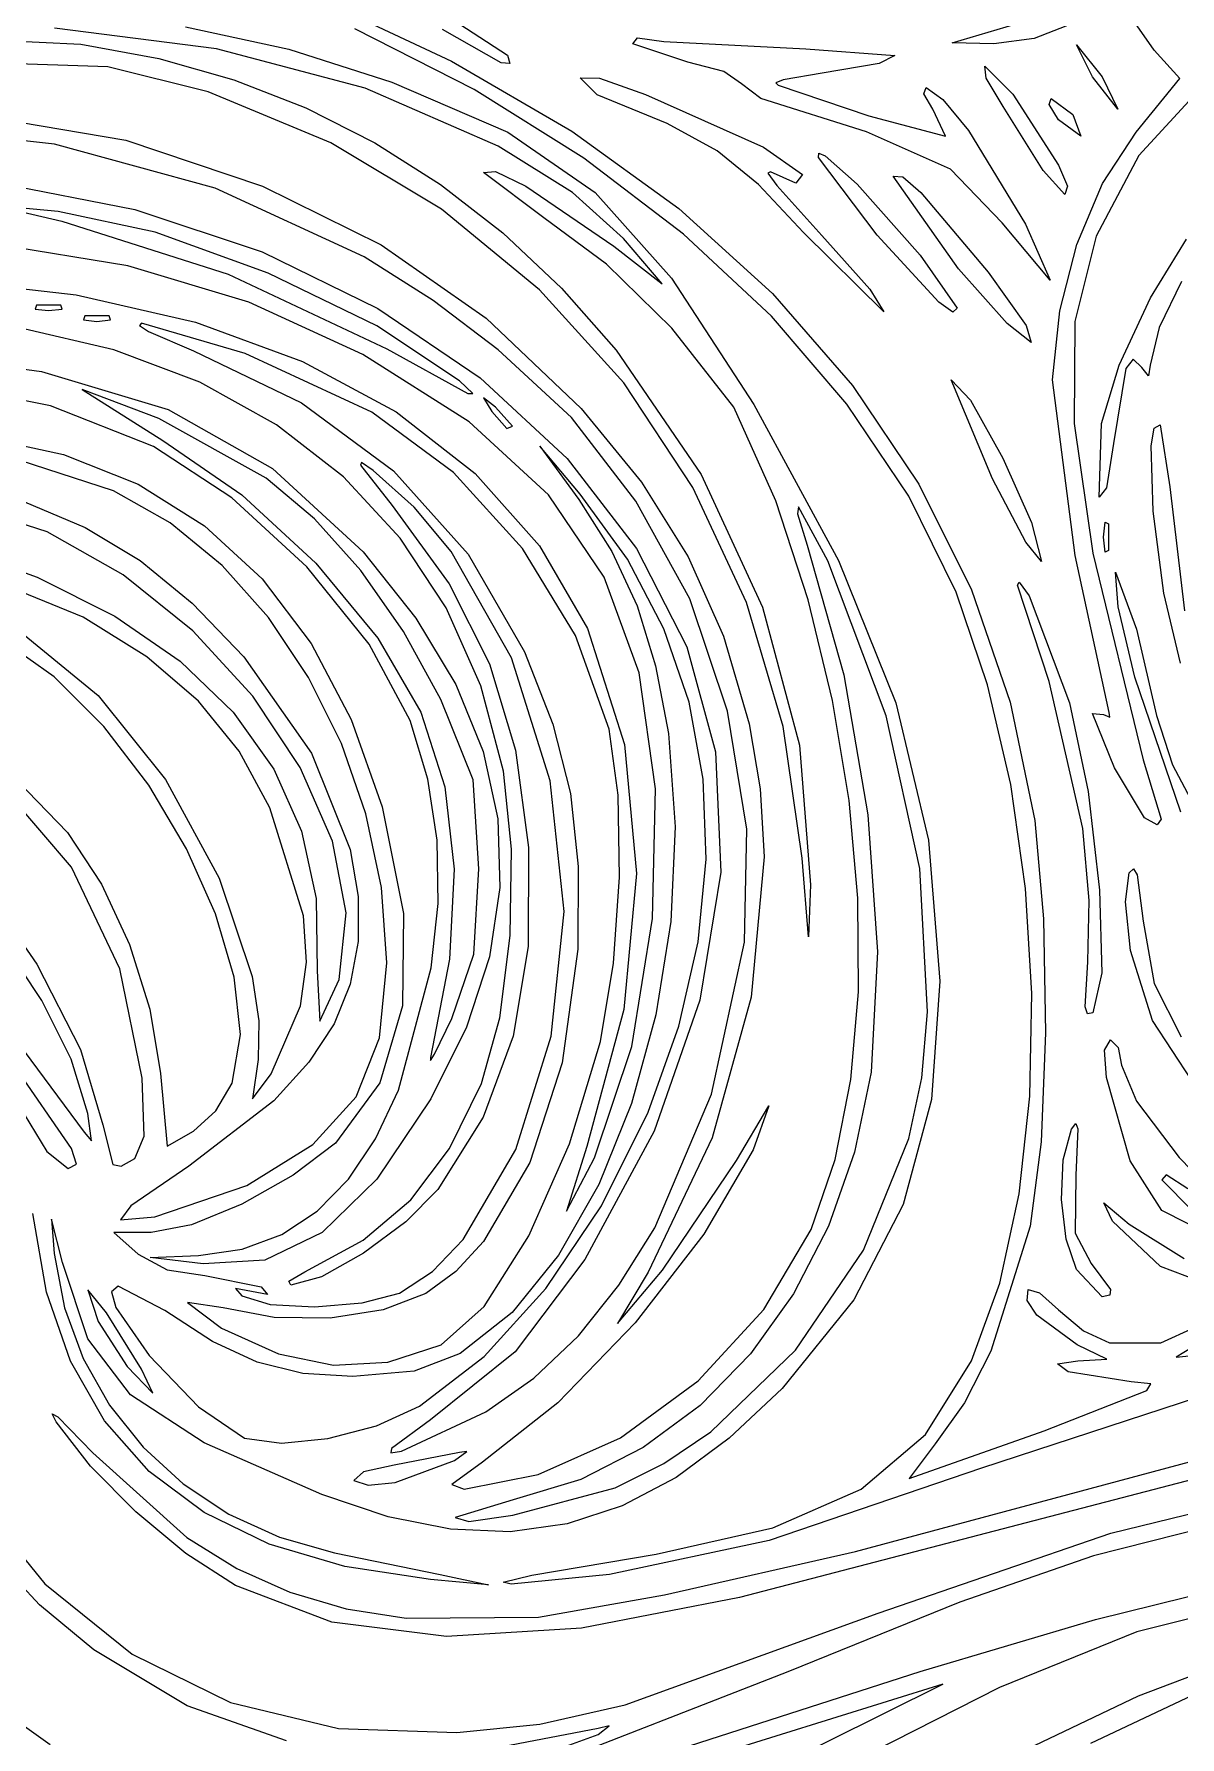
# Model space of a CAD drawing. Extents: x -2 to 143, y -75 to 57.
# Drawn here: x 67.33 to 90.79, y 0.89 to 35.74 of the extents above; entities that cross this region are included whole.
import ezdxf

# ---------------------------------------------------------------- set-up
doc = ezdxf.new("R2010")
doc.units = 0

msp = doc.modelspace()

# ---------------------------------------------------------------- linework, layer by layer
at = {"layer": 'Layer 1'}
for p, q in [((72.5862, 36.727585), (75.87645, 35.181456)), ((75.479775, 36.310557), (77.025145, 35.302217)), ((86.131337, 35.554315), (87.417657, 35.939594)), ((88.612919, 35.958211), (87.810798, 35.646137)), ((90.268288, 35.407227), (89.914869, 35.90783)), ((64.934531, 35.690582), (68.286091, 35.527006)), ((71.068112, 35.435375), (67.750861, 35.858872)), ((70.427781, 35.88734), (72.544865, 35.427682)), ((76.340628, 34.602972), (73.899778, 35.842456)), ((76.893918, 35.150496), (75.690795, 35.827705)), ((79.589424, 35.536019), (79.682852, 35.662362)), ((79.682852, 35.662362), (80.224454, 35.584419)), ((80.224454, 35.584419), (83.131374, 35.431408)), ((86.980279, 35.535045), (86.131337, 35.554315)), ((87.810798, 35.646137), (86.980279, 35.535045)), ((68.286091, 35.527006), (69.881872, 35.233471)), ((69.881872, 35.233471), (71.419882, 34.799381)), ((74.110208, 34.627166), (71.068112, 35.435375)), ((72.544865, 35.427682), (74.65345, 34.751949)), ((77.025145, 35.302217), (77.072242, 35.131119)), ((80.714184, 35.162868), (79.589424, 35.536019)), ((83.131374, 35.431408), (84.955113, 35.296046)), ((84.955113, 35.296046), (84.632965, 35.133094)), ((89.0008, 34.85874), (88.677005, 35.515731)), ((88.677005, 35.515731), (89.198696, 34.85874)), ((90.792712, 34.826885), (90.268288, 35.407227)), ((68.838564, 35.065449), (65.550263, 35.171077)), ((70.893453, 34.557111), (68.838564, 35.065449)), ((75.87645, 35.181456), (78.339939, 33.748826)), ((77.072242, 35.131119), (76.893918, 35.150496)), ((81.451374, 34.972214), (80.714184, 35.162868)), ((81.815654, 34.718526), (81.451374, 34.972214)), ((83.466068, 34.939092), (82.669394, 34.79792)), ((84.632965, 35.133094), (83.466068, 34.939092)), ((86.823809, 34.836501), (86.797336, 35.07774)), ((86.797336, 35.07774), (87.371724, 34.508639)), ((89.522491, 34.20175), (89.0008, 34.85874)), ((89.0008, 34.85874), (89.0008, 34.85874)), ((89.198696, 34.85874), (89.522491, 34.20175)), ((73.406497, 33.510094), (70.893453, 34.557111)), ((71.419882, 34.799381), (72.896791, 34.225194)), ((76.8303, 33.4433), (74.110208, 34.627166)), ((74.65345, 34.751949), (77.029796, 33.727041)), ((78.590102, 33.197208), (76.340628, 34.602972)), ((78.8587, 34.4936), (78.5124, 34.8421)), ((78.5124, 34.8421), (78.90479, 34.831427)), ((78.90479, 34.831427), (79.8482, 34.50237)), ((82.20883, 34.420719), (81.815654, 34.718526)), ((82.669394, 34.79792), (82.517525, 34.734839)), ((82.517525, 34.734839), (82.569206, 34.687756)), ((82.569206, 34.687756), (84.425486, 34.064187)), ((85.546752, 34.51066), (85.594747, 34.639715)), ((85.736638, 34.200378), (85.546752, 34.51066)), ((85.594747, 34.639715), (85.94055, 34.397381)), ((87.174565, 34.256502), (86.823809, 34.836501)), ((87.371724, 34.508639), (88.304826, 33.05202)), ((89.898826, 33.726655), (90.792712, 34.826885)), ((91.1375, 34.538797), (89.95472, 33.250787)), ((72.896791, 34.225194), (74.309267, 33.511367)), ((80.296864, 33.903475), (78.8587, 34.4936)), ((79.8482, 34.50237), (82.269221, 33.420041)), ((84.37295, 33.732974), (82.20883, 34.420719)), ((85.990946, 33.644871), (85.736638, 34.200378)), ((85.94055, 34.397381), (86.460927, 33.760806)), ((87.98974, 32.942522), (87.174565, 34.256502)), ((88.115579, 34.291681), (88.154352, 34.420736)), ((88.3093, 33.9814), (88.115579, 34.291681)), ((88.154352, 34.420736), (88.602398, 34.089356)), ((67.748068, 33.480871), (64.279288, 33.875487)), ((66.393696, 34.039291), (69.211327, 33.566317)), ((81.317138, 33.3459), (80.296864, 33.903475)), ((84.425486, 34.064187), (85.990946, 33.644871)), ((88.763964, 33.647611), (88.3093, 33.9814)), ((88.3093, 33.9814), (88.3093, 33.9814)), ((88.602398, 34.089356), (88.763964, 33.647611)), ((71.040283, 32.58008), (67.748068, 33.480871)), ((69.211327, 33.566317), (72.005207, 32.624821)), ((75.675948, 32.150351), (73.406497, 33.510094)), ((74.309267, 33.511367), (75.653981, 32.658359)), ((77.029796, 33.727041), (78.822553, 32.495186)), ((78.339939, 33.748826), (80.531866, 32.163125)), ((86.097146, 32.969928), (84.37295, 33.732974)), ((86.460927, 33.760806), (87.629937, 31.847505)), ((89.211075, 32.674718), (89.898826, 33.726655)), ((78.353901, 32.4918), (76.8303, 33.4433)), ((80.62655, 31.643425), (78.590102, 33.197208)), ((82.164892, 32.65715), (81.317138, 33.3459)), ((82.269221, 33.420041), (83.06401, 32.86085)), ((83.394738, 33.213323), (83.396763, 33.299655)), ((84.59639, 31.62092), (83.394738, 33.213323)), ((83.396763, 33.299655), (83.526864, 33.243223)), ((83.526864, 33.243223), (84.185491, 32.66596)), ((89.95472, 33.250787), (89.074827, 31.603182)), ((76.533422, 32.905065), (76.775483, 32.923974)), ((77.770272, 31.976534), (76.533422, 32.905065)), ((76.775483, 32.923974), (77.401551, 32.622759)), ((82.407839, 32.91539), (82.357117, 32.88881)), ((82.357117, 32.88881), (82.538548, 32.634165)), ((82.93103, 32.68175), (82.407839, 32.91539)), ((83.06401, 32.86085), (82.93103, 32.68175)), ((86.2572, 30.9286), (84.92019, 32.82492)), ((84.92019, 32.82492), (85.116774, 32.81113)), ((85.116774, 32.81113), (85.490071, 32.496127)), ((87.15329, 31.871504), (86.097146, 32.969928)), ((88.436925, 32.449779), (87.98974, 32.942522)), ((87.98974, 32.942522), (87.98974, 32.942522)), ((88.304826, 33.05202), (88.489645, 32.623053)), ((66.59463, 32.69229), (69.396036, 32.148607)), ((74.089753, 31.175746), (71.040283, 32.58008)), ((72.005207, 32.624821), (74.438305, 31.42532)), ((75.653981, 32.658359), (76.927604, 31.666626)), ((77.401551, 32.622759), (79.205012, 31.398665)), ((79.402908, 31.5532), (78.353901, 32.4918)), ((78.822553, 32.495186), (80.38402, 30.742964)), ((83.0855, 31.6735), (82.164892, 32.65715)), ((82.538548, 32.634165), (83.459799, 31.61178)), ((84.185491, 32.66596), (85.471508, 31.212479)), ((85.490071, 32.496127), (86.86355, 30.86491)), ((88.489645, 32.623053), (88.436925, 32.449779)), ((88.680703, 31.432801), (89.211075, 32.674718)), ((67.82597, 32.104645), (66.53965, 32.224208)), ((66.53965, 32.224208), (67.90127, 31.907543)), ((69.808972, 31.680464), (67.82597, 32.104645)), ((69.396036, 32.148607), (72.001505, 31.281148)), ((77.681766, 30.503726), (75.675948, 32.150351)), ((80.531866, 32.163125), (82.449428, 30.427997)), ((67.90127, 31.907543), (71.303214, 30.819255)), ((79.048762, 31.028069), (77.770272, 31.976534)), ((87.153291, 31.871505), (87.15329, 31.871504)), ((88.138333, 30.697775), (87.153291, 31.871505)), ((87.629937, 31.847505), (88.138333, 30.697775)), ((69.247253, 30.996201), (66.552575, 31.431307)), ((72.126459, 30.84013), (69.808972, 31.680464)), ((74.438305, 31.42532), (76.587944, 29.922214)), ((76.927604, 31.666626), (78.126804, 30.536627)), ((79.205012, 31.398665), (80.194491, 30.621548)), ((80.194491, 30.621548), (79.402908, 31.5532)), ((82.428323, 29.959882), (80.62655, 31.643425)), ((83.085549, 31.67357), (83.0855, 31.6735)), ((84.730089, 30.05123), (83.085549, 31.67357)), ((83.459799, 31.61178), (84.445187, 30.513918)), ((84.596391, 31.62092), (84.59639, 31.62092)), ((85.856573, 30.248164), (84.596391, 31.62092)), ((88.331278, 30.070654), (88.680703, 31.432801)), ((89.074827, 31.603182), (88.641772, 29.85202)), ((90.19229, 30.335651), (90.924944, 31.538142)), ((72.001505, 31.281148), (74.371136, 30.121539)), ((75.502778, 30.285573), (74.089753, 31.175746)), ((80.392392, 29.718974), (79.048762, 31.028069)), ((85.471508, 31.212479), (86.230291, 30.12957)), ((65.50176, 30.709631), (68.189279, 30.399382)), ((71.724753, 30.250853), (69.247253, 30.996201)), ((71.303214, 30.819255), (74.55443, 29.291053)), ((74.346871, 29.765736), (72.126459, 30.84013)), ((80.38402, 30.742964), (82.0665, 28.156949)), ((86.257203, 30.9286), (86.2572, 30.9286)), ((87.255828, 29.810803), (86.257203, 30.9286)), ((86.86355, 30.86491), (87.6468, 29.769736)), ((90.825865, 30.675403), (90.367666, 29.732996)), ((68.189279, 30.399382), (70.636749, 29.839626)), ((79.40391, 28.596067), (77.681766, 30.503726)), ((78.126804, 30.536627), (79.248253, 29.268819)), ((82.449428, 30.427997), (84.089825, 28.547089)), ((84.445187, 30.513918), (84.730089, 30.05123)), ((89.551388, 28.963162), (90.19229, 30.335651)), ((67.380781, 30.185897), (67.351405, 30.107886)), ((67.351405, 30.107886), (67.628151, 30.075437)), ((67.875521, 30.185897), (67.380781, 30.185897)), ((67.628151, 30.075437), (67.904896, 30.107886)), ((67.904896, 30.107886), (67.875521, 30.185897)), ((67.875521, 30.185897), (67.875521, 30.185897)), ((74.059748, 29.17822), (71.724753, 30.250853)), ((74.371136, 30.121539), (76.46503, 28.701408)), ((76.8303, 29.2705), (75.502778, 30.285573)), ((86.141206, 30.043993), (85.856573, 30.248164)), ((86.230291, 30.12957), (86.141206, 30.043993)), ((88.186366, 28.658025), (88.331278, 30.070654)), ((68.96653, 29.276438), (67.03446, 29.724518)), ((68.37026, 29.9669), (68.340884, 29.888889)), ((68.340884, 29.888889), (68.61763, 29.85644)), ((68.865, 29.9669), (68.37026, 29.9669)), ((68.61763, 29.85644), (68.894375, 29.888889)), ((68.894375, 29.888889), (68.865, 29.9669)), ((68.865, 29.9669), (68.865, 29.9669)), ((69.532284, 29.816244), (69.486318, 29.770005)), ((69.486318, 29.770005), (69.671644, 29.648271)), ((71.65284, 29.198211), (69.532284, 29.816244)), ((69.671644, 29.648271), (70.596494, 29.25231)), ((70.636749, 29.839626), (72.826799, 29.038135)), ((76.03865, 28.639375), (74.346871, 29.765736)), ((76.587944, 29.922214), (78.531447, 28.069907)), ((81.662058, 28.097573), (80.392392, 29.718974)), ((83.973772, 28.164841), (82.428323, 29.959882)), ((87.748293, 29.421441), (87.255828, 29.810803)), ((87.6468, 29.769736), (87.748293, 29.421441)), ((88.641772, 29.85202), (88.628586, 27.76534)), ((90.367666, 29.732996), (90.185246, 28.957642)), ((70.72292, 28.611806), (68.96653, 29.276438)), ((74.55443, 29.291053), (76.210685, 28.380949)), ((64.263919, 29.25692), (67.47982, 28.832414)), ((70.596494, 29.25231), (72.809249, 28.188977)), ((74.246954, 28.000524), (71.65284, 29.198211)), ((72.826799, 29.038135), (74.742064, 28.00268)), ((76.238916, 27.800675), (74.059748, 29.17822)), ((78.334262, 27.890612), (76.8303, 29.2705)), ((79.248253, 29.268819), (80.987601, 26.723575)), ((89.18601, 27.765192), (89.551388, 28.963162)), ((89.835317, 29.08039), (89.685016, 28.890556)), ((90.012088, 28.914522), (89.835317, 29.08039)), ((90.185246, 28.957642), (90.149183, 28.743313)), ((67.47982, 28.832414), (70.072663, 28.051878)), ((72.29243, 27.740878), (70.72292, 28.611806)), ((76.316267, 28.380315), (76.03865, 28.63938)), ((76.03865, 28.63938), (76.03865, 28.639375)), ((76.46503, 28.701408), (78.243286, 27.05238)), ((80.822341, 26.45322), (79.40391, 28.596067)), ((86.95582, 26.636186), (86.105996, 28.662336)), ((86.105996, 28.662336), (86.507632, 28.245559)), ((88.649968, 25.065993), (88.186366, 28.658025)), ((89.685016, 28.890556), (89.431641, 27.357482)), ((90.149183, 28.743313), (90.012088, 28.914522)), ((67.663258, 28.124967), (66.283502, 28.406736)), ((69.887079, 27.867468), (68.314516, 28.464288)), ((68.314516, 28.464288), (69.966226, 27.416068)), ((76.210685, 28.380949), (76.316267, 28.380315)), ((76.780763, 28.097782), (76.533392, 28.288845)), ((76.533392, 28.288845), (76.706043, 28.015102)), ((84.089825, 28.547089), (85.450257, 26.524045)), ((86.507632, 28.245559), (87.165038, 27.056803)), ((69.773552, 27.295956), (67.663258, 28.124967)), ((70.072663, 28.051878), (72.211919, 26.844103)), ((72.809249, 28.188977), (74.689286, 26.795811)), ((75.916205, 26.76388), (74.246954, 28.000524)), ((74.742064, 28.00268), (76.365173, 26.741034)), ((76.706043, 28.015102), (77.013507, 27.660433)), ((77.12708, 27.714538), (76.780763, 28.097782)), ((79.6517, 26.1742), (78.334262, 27.890612)), ((78.531447, 28.069907), (79.766869, 26.565053)), ((82.516532, 26.182494), (81.662058, 28.097573)), ((82.0665, 28.156949), (83.800341, 24.961696)), ((85.241247, 26.27656), (83.973772, 28.164841)), ((72.082046, 26.650318), (69.887079, 27.867468)), ((73.663859, 26.673909), (72.29243, 27.740878)), ((77.865517, 26.306464), (76.238916, 27.800675)), ((77.013507, 27.660433), (77.127078, 27.714542)), ((77.127078, 27.714542), (77.12708, 27.714538)), ((88.628586, 27.76534), (89.008299, 25.111187)), ((89.13644, 26.260892), (89.18601, 27.765192)), ((90.205935, 27.307836), (90.265226, 27.673604)), ((90.265226, 27.673604), (90.386152, 27.741323)), ((90.386152, 27.741323), (90.586973, 26.469163)), ((66.231064, 27.502475), (67.931625, 27.133026)), ((71.382764, 26.247801), (69.773552, 27.295956)), ((69.966226, 27.416068), (71.581039, 26.305016)), ((78.51549, 26.320294), (77.688282, 27.303331)), ((77.688282, 27.303331), (78.483366, 26.208351)), ((89.431641, 27.357482), (89.287905, 26.44827)), ((90.24782, 25.968566), (90.205935, 27.307836)), ((68.95389, 26.385452), (67.046307, 27.010159)), ((67.931625, 27.133026), (69.461707, 26.522022)), ((72.211919, 26.844103), (74.067059, 25.13788)), ((74.036194, 26.969775), (74.013778, 26.915852)), ((74.013778, 26.915852), (74.6609, 26.085674)), ((74.276705, 26.806478), (74.036194, 26.969775)), ((78.243286, 27.05238), (79.666005, 25.206084)), ((87.165038, 27.056803), (87.756491, 25.741221)), ((69.461707, 26.522022), (70.818529, 25.671587)), ((73.073188, 25.8183), (72.082046, 26.650318)), ((74.826008, 25.421155), (73.663859, 26.673909)), ((75.114198, 26.051925), (74.276705, 26.806478)), ((74.689286, 26.795811), (76.217233, 25.09043)), ((77.329171, 25.207798), (75.916205, 26.76388)), ((76.365173, 26.741034), (77.678761, 25.260967)), ((79.766869, 26.565053), (80.726761, 25.035862)), ((80.987601, 26.723575), (82.247803, 24.004801)), ((85.450257, 26.524045), (86.527922, 24.362511)), ((87.634863, 25.340309), (86.955816, 26.636186)), ((86.955816, 26.636186), (86.95582, 26.636186)), ((67.13339, 26.162224), (68.378676, 25.637609)), ((70.11348, 25.732319), (68.95389, 26.385452)), ((72.915455, 24.835768), (71.382764, 26.247801)), ((71.581039, 26.305016), (73.098599, 24.904598)), ((79.005132, 24.620191), (77.865517, 26.306464)), ((78.483366, 26.208351), (79.158984, 25.148741)), ((79.482326, 24.989026), (78.51549, 26.320294)), ((80.758294, 24.180211), (79.6517, 26.1742)), ((81.917018, 24.101031), (80.822341, 26.45322)), ((83.177828, 24.154524), (82.516532, 26.182494)), ((86.2091, 24.3133), (85.241247, 26.27656)), ((89.136448, 26.260912), (89.13644, 26.260892)), ((89.287905, 26.44827), (89.136448, 26.260912)), ((90.586973, 26.469163), (90.888194, 23.931963)), ((67.597409, 25.548132), (65.959145, 26.080539)), ((74.021545, 24.758251), (73.073188, 25.8183)), ((74.6609, 26.085674), (75.828352, 24.486161)), ((75.871012, 25.146296), (75.114198, 26.051925)), ((82.98439, 26.060493), (82.963087, 25.914683)), ((82.963087, 25.914683), (83.16045, 25.277631)), ((83.58024, 24.956893), (82.98439, 26.060493)), ((90.462924, 24.296328), (90.24782, 25.968566)), ((69.157677, 24.671128), (67.597409, 25.548132)), ((68.378676, 25.637609), (69.5045, 24.960677)), ((71.17848, 24.857508), (70.11348, 25.732319)), ((70.818529, 25.671587), (71.99931, 24.583845)), ((87.756491, 25.741221), (87.960266, 24.943966)), ((89.23, 25.4419), (89.259322, 25.748153)), ((89.259322, 25.135648), (89.23, 25.4419)), ((89.23, 25.4419), (89.23, 25.4419)), ((89.259322, 25.748153), (89.32982, 25.715646)), ((89.32982, 25.715646), (89.32982, 25.168154)), ((65.56398, 25.280002), (67.394537, 24.619515)), ((74.067059, 25.13788), (75.145232, 23.784606)), ((75.767674, 23.992869), (74.826008, 25.421155)), ((77.104364, 22.970207), (75.871012, 25.146296)), ((78.415795, 23.425828), (77.329171, 25.207798)), ((77.678761, 25.260967), (78.665458, 23.570252)), ((79.158984, 25.148741), (79.677206, 24.031745)), ((79.666005, 25.206084), (80.693286, 23.194145)), ((83.16045, 25.277631), (83.91105, 22.625144)), ((87.960266, 24.943966), (87.634863, 25.340309)), ((89.008299, 25.111187), (90.043139, 20.884787)), ((89.32982, 25.168154), (89.259322, 25.135648)), ((68.334778, 23.803618), (65.798571, 24.840627)), ((69.5045, 24.960677), (70.567017, 24.091758)), ((72.130499, 23.792739), (71.17848, 24.857508)), ((74.192052, 23.25139), (72.915455, 24.835768)), ((73.098599, 24.904598), (74.370792, 23.370605)), ((74.894793, 23.51111), (74.021545, 24.758251)), ((76.217233, 25.09043), (77.373714, 23.09045)), ((80.22472, 23.565845), (79.482326, 24.989026)), ((80.726761, 25.035862), (81.449291, 23.410776)), ((84.775524, 21.784383), (83.58024, 24.956893)), ((83.800341, 24.961696), (84.975086, 22.047345)), ((89.345456, 21.852405), (88.649968, 25.065993)), ((67.394537, 24.619515), (68.982504, 23.824676)), ((70.58089, 23.524729), (69.157677, 24.671128)), ((71.99931, 24.583845), (73.001271, 23.260918)), ((75.828352, 24.486161), (76.658575, 22.848674)), ((79.723338, 22.66646), (79.005132, 24.620191)), ((87.466168, 24.456248), (87.498865, 24.517428)), ((88.114225, 22.48543), (87.466168, 24.456248)), ((87.498865, 24.517428), (87.704254, 24.2414)), ((89.526466, 24.013526), (89.476145, 24.726875)), ((89.476145, 24.726875), (89.902856, 23.559039)), ((70.567017, 24.091758), (71.62238, 22.991184)), ((81.53185, 21.876237), (80.758294, 24.180211)), ((82.667902, 21.565345), (81.917018, 24.101031)), ((83.679766, 22.097615), (83.177828, 24.154524)), ((86.854345, 22.421061), (86.2091, 24.3133)), ((86.527922, 24.362511), (87.32002, 22.066133)), ((87.704254, 24.2414), (88.53038, 22.05143)), ((90.802366, 22.863943), (90.462924, 24.296328)), ((69.641161, 22.98892), (68.334778, 23.803618)), ((68.982504, 23.824676), (70.322731, 22.901417)), ((72.951144, 22.569731), (72.130499, 23.792739)), ((75.145232, 23.784606), (75.96401, 22.424765)), ((76.477658, 22.399309), (75.767674, 23.992869)), ((79.677206, 24.031745), (80.057368, 22.806957)), ((82.247803, 24.004801), (83.003593, 21.181962)), ((89.868071, 22.57712), (89.526466, 24.013526)), ((67.127889, 23.444327), (68.641854, 22.201795)), ((71.80799, 22.18414), (70.58089, 23.524729)), ((74.370792, 23.370605), (75.249506, 21.858828)), ((75.660606, 22.117818), (74.894793, 23.51111)), ((79.106024, 21.511524), (78.415795, 23.425828)), ((78.665458, 23.570252), (79.417856, 21.194455)), ((80.741538, 22.061085), (80.22472, 23.565845)), ((81.449291, 23.410776), (81.972627, 21.618237)), ((89.902856, 23.559039), (90.31116, 21.790735)), ((67.744103, 22.580615), (66.66251, 23.348108)), ((73.001271, 23.260918), (73.821629, 21.704931)), ((75.032982, 21.686196), (74.192052, 23.25139)), ((77.373714, 23.09045), (77.953835, 21.612061)), ((80.693286, 23.194145), (81.28523, 21.04819)), ((70.698276, 22.083029), (69.641161, 22.98892)), ((70.322731, 22.901417), (71.410067, 21.855673)), ((71.62238, 22.991184), (73.013773, 21.020553)), ((76.658575, 22.848674), (77.188401, 21.081002)), ((77.900281, 20.455011), (77.104364, 22.970207)), ((80.054592, 20.286753), (79.723338, 22.66646)), ((80.057368, 22.806957), (80.318806, 21.423971)), ((68.761564, 21.561719), (67.744103, 22.580615)), ((73.622023, 21.220205), (72.951144, 22.569731)), ((75.96401, 22.424765), (76.523805, 21.055046)), ((76.94476, 20.650728), (76.477658, 22.399309)), ((83.91105, 22.625144), (84.401742, 19.757425)), ((87.329257, 20.378867), (86.854345, 22.421061)), ((88.802783, 19.476001), (88.114225, 22.48543)), ((90.808845, 19.809215), (89.868071, 22.57712)), ((68.641854, 22.201795), (70.021638, 20.480951)), ((71.529877, 21.061708), (70.698276, 22.083029)), ((72.779917, 20.724564), (71.80799, 22.18414)), ((76.319788, 20.476182), (75.660606, 22.117818)), ((81.031646, 20.48508), (80.741538, 22.061085)), ((84.020501, 20.049658), (83.679766, 22.097615)), ((84.975086, 22.047345), (85.647843, 19.236946)), ((87.32002, 22.066133), (87.82375, 19.638556)), ((88.53038, 22.05143), (88.913569, 20.235035)), ((71.410067, 21.855673), (72.239364, 20.693376)), ((73.821629, 21.704931), (74.457605, 19.918007)), ((75.390545, 20.488606), (75.032982, 21.686196)), ((75.249506, 21.858828), (75.737795, 20.329833)), ((77.953835, 21.612061), (78.31303, 20.19212)), ((81.922231, 19.465445), (81.53185, 21.876237)), ((81.972627, 21.618237), (82.197026, 20.287479)), ((85.464779, 18.659331), (84.775524, 21.784383)), ((89.454116, 20.721082), (89.00085, 21.832625)), ((89.00085, 21.832625), (89.229323, 21.807515)), ((89.229323, 21.807515), (89.357682, 21.756246)), ((89.357682, 21.756246), (89.345456, 21.852405)), ((90.31116, 21.790735), (90.641963, 20.777727)), ((69.676803, 20.364629), (68.761564, 21.561719)), ((79.290197, 20.162549), (79.106024, 21.511524)), ((80.318806, 21.423971), (80.459966, 19.512362)), ((83.054953, 18.872011), (82.667902, 21.565345)), ((72.159718, 19.900718), (71.529877, 21.061708)), ((73.013773, 21.020553), (73.803193, 19.044525)), ((74.124743, 19.775882), (73.622023, 21.220205)), ((76.523805, 21.055046), (76.825025, 19.672137)), ((77.188401, 21.081002), (77.45466, 19.090934)), ((79.417856, 21.194455), (79.665157, 18.556222)), ((81.28523, 21.04819), (81.39374, 18.583257)), ((83.003593, 21.181962), (83.229703, 18.324519)), ((66.787197, 20.661635), (68.01789, 19.393756)), ((72.239364, 20.693376), (72.80547, 19.420458)), ((73.437613, 19.221204), (72.779917, 20.724564)), ((77.108983, 19.051491), (76.94476, 20.650728)), ((90.06639, 19.696555), (89.454116, 20.721082)), ((90.043139, 20.884787), (90.407761, 19.671266)), ((90.641963, 20.777727), (91.30731, 19.519968)), ((70.45173, 19.062552), (69.676803, 20.364629)), ((70.021638, 20.480951), (71.117772, 18.459353)), ((75.581778, 19.237331), (75.390545, 20.488606)), ((75.737795, 20.329833), (75.933183, 18.646514)), ((76.43464, 18.653008), (76.319788, 20.476182)), ((78.182285, 17.777508), (77.900281, 20.455011)), ((79.993774, 17.635065), (80.054592, 20.286753)), ((81.093913, 18.848164), (81.031646, 20.48508)), ((82.197026, 20.287479), (82.276771, 18.900349)), ((87.632523, 18.251104), (87.329257, 20.378867)), ((88.913569, 20.235035), (89.148317, 18.215506)), ((68.099022, 18.688208), (66.878945, 20.106502)), ((72.84732, 17.690859), (72.159718, 19.900718)), ((74.457605, 19.918007), (74.891871, 17.73854)), ((78.31303, 20.19212), (78.47442, 18.701364)), ((79.317452, 18.483011), (79.290197, 20.162549)), ((84.198193, 18.048545), (84.020501, 20.049658)), ((74.440913, 18.26848), (74.124743, 19.775882)), ((76.825025, 19.672137), (76.868081, 18.272728)), ((84.401742, 19.757425), (84.598709, 16.953409)), ((87.82375, 19.638556), (88.000695, 17.626526)), ((90.324808, 19.555441), (90.066389, 19.696557)), ((90.066389, 19.696557), (90.06639, 19.696555)), ((90.407761, 19.671266), (90.324808, 19.555441)), ((68.01789, 19.393756), (68.710661, 18.338603)), ((72.80547, 19.420458), (73.103235, 18.042852)), ((73.722019, 17.749265), (73.437613, 19.221204)), ((75.605546, 17.945773), (75.581778, 19.237331)), ((80.459966, 19.512362), (80.367637, 17.572519)), ((81.8793, 17.151), (81.922231, 19.465445)), ((85.647843, 19.236946), (85.87572, 16.353549)), ((88.937925, 18.000737), (88.802783, 19.476001)), ((71.048256, 17.728697), (70.45173, 19.062552)), ((73.803193, 19.044525), (73.964411, 18.085889)), ((77.076771, 17.28437), (77.108983, 19.051491)), ((77.45466, 19.090934), (77.448739, 17.064587)), ((80.927205, 17.160672), (81.093913, 18.848164)), ((82.276771, 18.900349), (82.015556, 16.028823)), ((83.188217, 17.261603), (83.054953, 18.872011)), ((69.084204, 16.604691), (68.099022, 18.688208)), ((75.933183, 18.646514), (75.835828, 16.803147)), ((76.337065, 16.908718), (76.434641, 18.653011)), ((76.434641, 18.653011), (76.43464, 18.653008)), ((78.47442, 18.701364), (78.461124, 17.01053)), ((79.194609, 16.718675), (79.317452, 18.483011)), ((79.665157, 18.556222), (79.407585, 15.774379)), ((81.39374, 18.583257), (80.96592, 15.961597)), ((85.627644, 15.726485), (85.464779, 18.659331)), ((89.680091, 17.973667), (89.753449, 18.567239)), ((89.753449, 18.567239), (89.841145, 18.653685)), ((89.841145, 18.653685), (89.915867, 18.526969)), ((89.915867, 18.526969), (90.041472, 17.582474)), ((66.185692, 18.430687), (67.386761, 16.69758)), ((68.710661, 18.338603), (69.282484, 17.103671)), ((71.117772, 18.459353), (71.794464, 16.446053)), ((74.55214, 16.729722), (74.440913, 18.26848)), ((76.868081, 18.272728), (76.653382, 16.853507)), ((83.229703, 18.324519), (83.188217, 17.261603)), ((87.762833, 16.102158), (87.632523, 18.251104)), ((89.148317, 18.215506), (89.194205, 16.526916)), ((73.103235, 18.042852), (73.12751, 16.566492)), ((73.964411, 18.085889), (73.965834, 17.163584)), ((75.460718, 16.627336), (75.605546, 17.945773)), ((77.915934, 15.22825), (78.182285, 17.777508)), ((84.210998, 16.13217), (84.198193, 18.048545)), ((88.9056, 16.7484), (88.937925, 18.000737)), ((89.781169, 16.980379), (89.680091, 17.973667)), ((71.428292, 16.436273), (71.048256, 17.728697)), ((72.907148, 16.74157), (72.84732, 17.690859)), ((73.574075, 16.383949), (73.722019, 17.749265)), ((74.891871, 17.73854), (74.87471, 15.848962)), ((79.569053, 15.017135), (79.993774, 17.635065)), ((80.367637, 17.572519), (80.062208, 15.665075)), ((88.000695, 17.626526), (88.040823, 15.297506)), ((90.041472, 17.582474), (90.265528, 16.307246)), ((67.49064, 15.959643), (66.641259, 17.234436)), ((69.282484, 17.103671), (69.69752, 15.781814)), ((73.965834, 17.163584), (73.80436, 16.290172)), ((76.866, 15.603061), (77.076771, 17.28437)), ((80.530388, 15.432937), (80.927205, 17.160672)), ((81.202967, 14.038614), (81.8793, 17.151)), ((72.78454, 15.851448), (72.907148, 16.74157)), ((74.406604, 15.194503), (74.55214, 16.729722)), ((75.835828, 16.803147), (75.445888, 14.794008)), ((75.887588, 15.587051), (76.337065, 16.908718)), ((76.653382, 16.853507), (76.181338, 15.411161)), ((77.448739, 17.064587), (77.138432, 15.224339)), ((78.461124, 17.01053), (78.145327, 14.683756)), ((84.598709, 16.953409), (84.46813, 14.492031)), ((88.849443, 15.830541), (88.9056, 16.7484)), ((88.9056, 16.7484), (88.9056, 16.7484)), ((90.231704, 15.54896), (89.781169, 16.980379)), ((67.386761, 16.69758), (68.279357, 14.955758)), ((69.545562, 14.367288), (69.084204, 16.604691)), ((71.553746, 15.258487), (71.428292, 16.436273)), ((71.794464, 16.446053), (71.933085, 15.539094)), ((73.12751, 16.566492), (73.179423, 15.532847)), ((73.179423, 15.532847), (73.574075, 16.383949)), ((74.790439, 14.122429), (75.460718, 16.627336)), ((78.92849, 15.115304), (79.194609, 16.718675)), ((89.194205, 16.526916), (89.010813, 15.70334)), ((73.80436, 16.290172), (73.47689, 15.478214)), ((84.057074, 14.338425), (84.210998, 16.13217)), ((85.87572, 16.353549), (85.703812, 13.92994)), ((87.718872, 13.996415), (87.762833, 16.102158)), ((90.265528, 16.307246), (90.821103, 15.212634)), ((66.516587, 15.738246), (68.352723, 13.259544)), ((68.089514, 14.756902), (67.49064, 15.959643)), ((69.69752, 15.781814), (69.91993, 14.465886)), ((72.186596, 14.458055), (72.784498, 15.851455)), ((72.784498, 15.851455), (72.78454, 15.851448)), ((74.87471, 15.848962), (74.409611, 14.274346)), ((79.407585, 15.774379), (78.645368, 12.967752)), ((80.96592, 15.961597), (80.028291, 13.286084)), ((82.015556, 16.028823), (81.215491, 13.147354)), ((85.505318, 14.377373), (85.627644, 15.726485)), ((88.901464, 15.682734), (88.849443, 15.830541)), ((89.010813, 15.70334), (88.901464, 15.682734)), ((71.933085, 15.539094), (71.915924, 14.750105)), ((73.47689, 15.478214), (72.954966, 14.693317)), ((76.181338, 15.411161), (75.452359, 13.94238)), ((75.532176, 14.857246), (75.887588, 15.587051)), ((76.494545, 14.261258), (76.866, 15.603061)), ((80.062208, 15.665075), (79.56407, 13.850666)), ((79.90233, 13.675294), (80.530388, 15.432937)), ((91.034631, 14.318208), (90.231704, 15.54896)), ((71.38653, 14.268548), (71.553746, 15.258487)), ((73.922154, 13.989145), (74.406604, 15.194503)), ((77.138432, 15.224339), (76.522812, 13.566686)), ((77.191529, 12.906321), (77.915934, 15.22825)), ((78.294728, 13.026145), (78.92849, 15.115304)), ((78.8086, 12.7387), (79.569053, 15.017135)), ((88.040823, 15.297506), (87.948829, 13.064486)), ((89.250352, 14.938209), (89.374669, 15.14904)), ((89.374669, 15.14904), (89.529988, 14.998042)), ((89.529988, 14.998042), (89.594589, 14.635004)), ((68.429043, 13.641338), (68.089514, 14.756902)), ((68.279357, 14.955758), (68.736973, 13.415195)), ((71.915924, 14.750105), (71.802802, 13.944582)), ((72.954966, 14.693317), (72.239375, 13.902922)), ((75.445888, 14.794008), (75.448145, 14.729295)), ((75.448145, 14.729295), (75.532176, 14.857246)), ((78.145327, 14.683756), (77.482768, 12.644417)), ((89.287808, 14.380665), (89.250352, 14.938209)), ((66.665461, 14.391854), (67.593678, 12.863534)), ((68.098947, 12.927132), (66.932101, 14.617284)), ((69.583639, 13.181557), (69.545562, 14.367288)), ((69.91993, 14.465886), (70.052574, 12.976246)), ((71.802802, 13.944582), (72.186596, 14.458055)), ((83.734579, 12.705202), (84.057074, 14.338425)), ((84.46813, 14.492031), (84.129757, 12.856324)), ((85.24376, 13.130593), (85.505318, 14.377373)), ((89.77523, 12.67512), (89.287808, 14.380665)), ((89.594589, 14.635004), (89.902821, 13.896255)), ((71.049676, 13.702222), (71.386536, 14.268555)), ((71.386536, 14.268555), (71.38653, 14.268548)), ((73.035911, 13.013605), (73.922154, 13.989145)), ((74.409611, 14.274346), (73.500065, 13.039767)), ((74.322654, 13.125174), (74.790439, 14.122429)), ((75.452359, 13.94238), (74.345646, 12.300457)), ((75.834483, 12.930196), (76.494545, 14.261258)), ((80.043363, 11.307591), (81.202967, 14.038614)), ((87.499332, 11.99826), (87.718872, 13.996415)), ((68.5083, 13.082423), (68.429043, 13.641338)), ((72.239375, 13.902922), (70.49762, 12.569654)), ((70.593579, 13.28584), (71.049676, 13.702222)), ((79.56407, 13.850666), (78.893611, 12.189926)), ((78.947376, 11.755284), (79.90233, 13.675294)), ((81.714727, 12.685417), (82.375535, 13.80166)), ((82.375535, 13.80166), (82.052328, 12.904414)), ((85.703812, 13.92994), (85.127089, 11.780579)), ((89.902821, 13.896255), (90.779159, 12.743334)), ((68.352723, 13.259544), (68.5083, 13.082423)), ((68.736973, 13.415195), (68.945211, 12.598253)), ((70.052574, 12.976246), (70.593579, 13.28584)), ((76.522812, 13.566686), (75.60095, 12.088124)), ((80.028291, 13.286084), (78.60737, 10.65959)), ((88.401865, 12.695882), (88.572587, 13.32513)), ((88.572587, 13.32513), (88.659878, 13.436884)), ((88.659878, 13.436884), (88.703267, 13.327677)), ((88.703267, 13.327677), (88.664437, 12.383889)), ((68.196373, 12.607846), (68.098947, 12.927132)), ((69.39018, 12.722408), (69.583639, 13.181557)), ((71.685, 12.167842), (73.035911, 13.013605)), ((73.500065, 13.039767), (72.634564, 12.380731)), ((73.767714, 12.299626), (74.322654, 13.125174)), ((75.041924, 11.876647), (75.834483, 12.930196)), ((76.119759, 11.068096), (77.191529, 12.906321)), ((77.458944, 11.140772), (78.294728, 13.026145)), ((78.645368, 12.967752), (78.235207, 11.645082)), ((81.215491, 13.147354), (79.903087, 10.399637)), ((82.052328, 12.904414), (81.04469, 11.172405)), ((84.315079, 10.848735), (85.24376, 13.130593)), ((87.948829, 13.064486), (87.72941, 11.340456)), ((67.593678, 12.863534), (68.031701, 12.521084)), ((68.031701, 12.521084), (68.196373, 12.607846)), ((68.945211, 12.598253), (69.116811, 12.565284)), ((69.116811, 12.565284), (69.390188, 12.72242)), ((70.49762, 12.569654), (69.31024, 11.756767)), ((69.390188, 12.72242), (69.39018, 12.722408)), ((77.482768, 12.644417), (76.531837, 11.024925)), ((78.235207, 11.645082), (78.80858, 12.738662)), ((78.80858, 12.738662), (78.8086, 12.7387)), ((80.198987, 10.440697), (81.714727, 12.685417)), ((83.24167, 11.270394), (83.734579, 12.705202)), ((84.129757, 12.856324), (83.594747, 11.337396)), ((88.366936, 11.884244), (88.401865, 12.695882)), ((90.424799, 11.656488), (89.77523, 12.67512)), ((90.779159, 12.743334), (91.927048, 11.556278)), ((72.634564, 12.380731), (71.587081, 11.79224)), ((73.126575, 11.646967), (73.767714, 12.299626)), ((74.345646, 12.300457), (73.226799, 11.209305)), ((88.664437, 12.383889), (88.646411, 11.195027)), ((90.51416, 12.389199), (90.423763, 12.283926)), ((90.423763, 12.283926), (91.037261, 11.669223)), ((90.952349, 12.104767), (90.51416, 12.389199)), ((69.80498, 11.5309), (71.68499, 12.167839)), ((71.68499, 12.167839), (71.685, 12.167842)), ((74.070135, 11.050833), (75.041924, 11.876647)), ((75.60095, 12.088124), (74.940165, 11.424869)), ((78.893611, 12.189926), (78.071221, 10.743491)), ((87.102898, 10.17208), (87.499332, 11.99826)), ((88.461036, 11.075466), (88.366936, 11.884244)), ((67.583708, 9.990656), (67.307599, 11.594883)), ((69.31024, 11.756767), (69.098231, 11.466943)), ((69.098231, 11.466943), (69.80498, 11.5309)), ((71.587081, 11.79224), (70.553268, 11.369367)), ((72.400193, 11.16838), (73.126575, 11.646967)), ((77.810754, 10.063295), (78.947376, 11.755284)), ((85.127089, 11.780579), (84.117755, 9.833673)), ((89.409908, 11.444237), (89.232184, 11.818718)), ((89.232184, 11.818718), (89.751961, 11.377127)), ((91.4746, 11.1266), (90.424799, 11.656488)), ((67.91162, 10.592249), (67.686164, 11.485213)), ((67.686164, 11.485213), (67.74138, 10.778421)), ((69.728775, 11.207187), (68.959978, 11.207014)), ((68.959978, 11.207014), (69.463146, 10.76902)), ((70.553268, 11.369367), (69.728775, 11.207187)), ((71.589526, 10.865046), (72.400193, 11.16838)), ((73.226799, 11.209305), (72.056262, 10.640235)), ((74.940165, 11.424869), (74.072481, 10.783006)), ((79.306026, 10.128044), (80.043363, 11.307591)), ((81.04469, 11.172405), (79.639521, 9.360309)), ((82.272744, 9.636431), (83.24167, 11.270394)), ((83.594747, 11.337396), (82.878922, 9.954157)), ((87.72941, 11.340456), (86.92171, 8.78202)), ((88.646411, 11.195027), (88.97563, 10.578009)), ((90.3963, 10.5135), (89.409908, 11.444237)), ((89.751961, 11.377127), (90.880291, 10.676488)), ((70.695528, 10.738146), (71.589526, 10.865046)), ((72.872385, 10.402978), (74.070135, 11.050833)), ((75.488203, 10.410489), (76.119759, 11.068096)), ((76.531837, 11.024925), (75.966479, 10.414)), ((76.543117, 9.691413), (77.458944, 11.140772)), ((82.922083, 8.799899), (84.315079, 10.848735)), ((88.6774, 10.4548), (88.461036, 11.075466)), ((67.74138, 10.778421), (67.951954, 9.670107)), ((68.431154, 9.032493), (67.91162, 10.592249)), ((69.463146, 10.76902), (70.057973, 10.442887)), ((69.706049, 10.697636), (70.695528, 10.738146)), ((70.794479, 10.56456), (69.706049, 10.697636)), ((72.056262, 10.640235), (70.794479, 10.56456)), ((74.072481, 10.783006), (73.215335, 10.303851)), ((78.071221, 10.743491), (77.117289, 9.571994)), ((78.60737, 10.65959), (77.183554, 8.769552)), ((88.97563, 10.578009), (89.372982, 10.043336)), ((90.396302, 10.513504), (90.3963, 10.5135)), ((91.155009, 10.225279), (90.396302, 10.513504)), ((69.055232, 10.112091), (68.913106, 9.993403)), ((70.006426, 9.609616), (69.055232, 10.112091)), ((70.057973, 10.442887), (70.825636, 10.327673)), ((70.825636, 10.327673), (71.981796, 10.09433)), ((72.543412, 10.216172), (72.872385, 10.402978)), ((72.58616, 10.128724), (72.543412, 10.216172)), ((73.215335, 10.303851), (72.58616, 10.128724)), ((74.811315, 9.969948), (75.488203, 10.410489)), ((75.966479, 10.414), (75.350924, 9.95769)), ((78.476302, 9.095383), (79.306026, 10.128044)), ((79.278748, 9.345707), (80.198987, 10.440697)), ((79.903087, 10.399637), (79.278748, 9.345707)), ((86.52826, 8.582261), (87.102898, 10.17208)), ((88.6774, 10.454795), (88.6774, 10.4548)), ((89.203288, 9.893131), (88.6774, 10.454795)), ((68.072731, 8.576266), (67.583708, 9.990656)), ((68.811615, 9.564632), (68.433083, 10.032853)), ((68.433083, 10.032853), (68.642276, 9.385988)), ((68.913106, 9.993403), (69.003889, 9.677386)), ((71.201974, 9.670391), (70.469283, 9.77428)), ((70.469283, 9.77428), (71.167924, 9.248704)), ((71.783901, 10.00253), (71.456437, 10.062917)), ((71.456437, 10.062917), (71.586005, 9.91073)), ((71.586005, 9.91073), (72.162234, 9.732372)), ((72.111365, 9.942143), (71.783901, 10.00253)), ((71.981796, 10.09433), (72.111365, 9.942143)), ((73.073775, 9.68612), (74.047743, 9.766969)), ((74.047743, 9.766969), (74.811255, 9.96991)), ((75.350924, 9.95769), (74.48149, 9.623432)), ((74.811255, 9.96991), (74.811315, 9.969948)), ((76.549097, 8.672134), (77.810754, 10.063295)), ((82.878922, 9.954157), (81.998105, 8.725516)), ((84.117755, 9.833673), (82.64801, 8.017429)), ((87.664989, 9.820633), (87.683285, 10.041168)), ((87.86258, 9.518339), (87.664989, 9.820633)), ((87.683285, 10.041168), (87.918001, 9.975482)), ((87.918001, 9.975482), (88.307983, 9.624634)), ((89.356396, 9.928056), (89.203288, 9.893131)), ((89.372982, 10.043336), (89.356396, 9.928056)), ((67.951954, 9.670107), (68.335507, 8.629664)), ((69.52765, 8.414902), (68.811615, 9.564632)), ((69.003889, 9.677386), (69.684365, 8.693642)), ((70.981551, 8.976105), (70.006426, 9.609616)), ((72.249087, 9.468846), (71.201974, 9.670391)), ((72.162234, 9.732372), (73.073775, 9.68612)), ((73.394902, 9.456838), (72.249087, 9.468846)), ((74.48149, 9.623432), (73.394902, 9.456838)), ((75.66923, 8.910294), (76.543117, 9.691413)), ((77.117289, 9.571994), (76.052206, 8.736071)), ((80.926255, 8.173803), (82.272744, 9.636431)), ((88.690415, 8.909978), (87.86258, 9.518339)), ((88.307983, 9.624634), (88.820533, 9.198741)), ((68.642276, 9.385988), (69.23437, 8.465607)), ((71.167924, 9.248704), (72.333928, 8.72498)), ((77.563667, 8.226787), (78.476302, 9.095383)), ((79.639521, 9.360309), (78.055465, 7.720608)), ((88.820533, 9.198741), (89.349933, 8.952629)), ((90.400397, 8.951735), (91.093313, 9.262354)), ((69.306038, 7.88574), (68.431154, 9.032493)), ((71.900622, 8.55659), (70.981551, 8.976105)), ((72.333928, 8.72498), (73.4643, 8.494643)), ((74.571807, 8.556735), (75.669214, 8.910296)), ((76.052206, 8.736071), (75.116519, 8.370373)), ((77.183554, 8.769552), (75.445, 7.37588)), ((75.669214, 8.910296), (75.66923, 8.910294)), ((81.998105, 8.725516), (80.968117, 7.670384)), ((81.186535, 7.128863), (82.922083, 8.799899)), ((86.92171, 8.78202), (86.381996, 7.72376)), ((89.29765, 8.614944), (88.690415, 8.909978)), ((89.349933, 8.952629), (90.400397, 8.951735)), ((91.029236, 8.849245), (90.717042, 8.658182)), ((90.717042, 8.658182), (91.375554, 8.724187)), ((68.774079, 7.352255), (68.072731, 8.576266)), ((68.335507, 8.629664), (68.877942, 7.672136)), ((69.23437, 8.465607), (69.764606, 7.922158)), ((69.527648, 8.414901), (69.52765, 8.414902)), ((69.764606, 7.922158), (69.527648, 8.414901)), ((69.684365, 8.693642), (70.697022, 7.641418)), ((72.83522, 8.32598), (71.900622, 8.55659)), ((73.4643, 8.494643), (74.571807, 8.556735)), ((75.116519, 8.370373), (73.856926, 8.259186)), ((75.21904, 7.654604), (76.549097, 8.672134)), ((85.585436, 7.076357), (86.52826, 8.582261)), ((88.282909, 8.521391), (88.703963, 8.581684)), ((88.506067, 8.360214), (88.282909, 8.521391)), ((88.703963, 8.581684), (89.29765, 8.614944)), ((73.856926, 8.259186), (72.83522, 8.32598)), ((76.5776, 7.53944), (77.563667, 8.226787)), ((79.339931, 7.006035), (80.926255, 8.173803)), ((82.64801, 8.017429), (81.562568, 6.997859)), ((91.897068, 8.07914), (86.727614, 6.382889)), ((89.792387, 8.150801), (88.506067, 8.360214)), ((90.198462, 8.111802), (89.792387, 8.150801)), ((90.118507, 7.978044), (90.198462, 8.111802)), ((68.877942, 7.672136), (69.565164, 6.812562)), ((70.811645, 6.905999), (69.306038, 7.88574)), ((78.055465, 7.720608), (76.511168, 6.505784)), ((80.968117, 7.670384), (79.804781, 6.807671)), ((86.381996, 7.72376), (85.78193, 6.881986)), ((88.011327, 7.151899), (90.118507, 7.978044)), ((67.780418, 7.336038), (67.702476, 7.499394)), ((67.702476, 7.499394), (67.818291, 7.434369)), ((68.486036, 6.424574), (67.780418, 7.336038)), ((67.818291, 7.434369), (68.532483, 6.702355)), ((69.68716, 6.319167), (68.774079, 7.352255)), ((70.697022, 7.641418), (71.642222, 7.001271)), ((74.338829, 7.252551), (75.219042, 7.65458)), ((75.445, 7.37588), (74.649298, 6.789156)), ((74.851313, 6.732093), (76.577593, 7.539429)), ((75.219042, 7.65458), (75.21904, 7.654604)), ((76.577593, 7.539429), (76.5776, 7.53944)), ((71.642222, 7.001271), (72.394832, 6.897479)), ((72.394832, 6.897479), (73.345563, 6.990712)), ((73.345563, 6.990712), (74.338829, 7.252551)), ((77.6515, 6.256654), (79.339931, 7.006035)), ((80.228355, 6.480262), (81.186535, 7.128863)), ((81.562568, 6.997859), (80.474964, 6.197687)), ((84.263714, 5.957452), (85.585436, 7.076357)), ((85.251437, 6.172221), (88.011327, 7.151899)), ((68.532483, 6.702355), (70.455032, 4.969791)), ((69.565164, 6.812562), (70.383075, 6.065986)), ((73.22335, 5.847279), (70.811645, 6.905999)), ((74.649298, 6.789156), (74.632289, 6.701681)), ((74.632289, 6.701681), (74.851313, 6.732093)), ((76.03869, 6.705081), (74.70656, 6.444672)), ((75.93974, 6.54144), (76.193463, 6.729579)), ((76.193463, 6.729579), (76.03869, 6.705081)), ((79.804781, 6.807671), (78.523918, 6.156286)), ((84.148546, 4.680837), (91.771433, 6.729165)), ((85.78193, 6.881986), (85.251437, 6.172221)), ((69.41221, 5.490189), (68.486036, 6.424574)), ((70.811386, 5.477543), (69.68716, 6.319167)), ((74.077791, 6.308429), (73.880934, 6.135974)), ((74.70656, 6.444672), (74.077791, 6.308429)), ((74.721858, 6.090475), (75.939744, 6.54144)), ((76.511168, 6.505784), (75.881779, 6.052785)), ((75.939744, 6.54144), (75.93974, 6.54144)), ((79.2302, 5.980403), (80.228355, 6.480262)), ((92.464078, 6.520442), (81.777678, 3.737892)), ((86.727614, 6.382889), (82.383086, 4.903554)), ((70.383075, 6.065986), (71.317581, 5.44745)), ((73.880934, 6.135974), (74.171775, 6.03492)), ((74.171775, 6.03492), (74.721858, 6.090475)), ((75.881779, 6.052785), (76.137673, 5.956505)), ((76.137673, 5.956505), (77.651543, 6.256754)), ((77.133826, 5.421644), (79.2302, 5.980385)), ((78.523918, 6.156286), (77.14135, 5.735141)), ((77.651543, 6.256754), (77.6515, 6.256654)), ((79.2302, 5.980385), (79.2302, 5.980403)), ((80.474964, 6.197687), (79.373043, 5.614113)), ((82.459702, 5.162228), (84.263714, 5.957452)), ((66.136756, 5.75656), (67.547396, 4.018712)), ((74.579144, 5.389837), (73.22335, 5.847279)), ((77.14135, 5.735141), (75.95483, 5.374694)), ((79.373043, 5.614113), (78.244654, 5.24434)), ((89.379965, 5.053319), (91.526711, 5.578299)), ((70.441004, 4.640511), (69.41221, 5.490189)), ((72.146166, 4.827928), (70.811386, 5.477543)), ((71.317581, 5.44745), (72.354585, 4.971994)), ((75.859857, 5.135), (74.579144, 5.389837)), ((75.95483, 5.374694), (76.23058, 5.297381)), ((76.23058, 5.297381), (77.133826, 5.421644)), ((78.244654, 5.24434), (77.077643, 5.085569)), ((70.455032, 4.969791), (71.484011, 4.334511)), ((72.354585, 4.971994), (73.47999, 4.654661)), ((77.077643, 5.085569), (75.859857, 5.135)), ((82.383086, 4.903554), (79.111194, 4.210819)), ((80.07001, 4.627371), (82.459702, 5.162228)), ((84.611956, 3.417292), (89.379965, 5.053319)), ((91.346742, 5.178742), (89.021699, 4.595276)), ((67.442889, 3.586679), (66.516895, 4.581103)), ((71.454478, 3.983168), (70.441004, 4.640511)), ((73.690911, 4.370863), (72.146166, 4.827928)), ((73.47999, 4.654661), (75.64293, 4.209872)), ((77.52257, 4.19845), (80.07001, 4.627371)), ((80.241181, 3.796765), (84.148546, 4.680837)), ((89.021699, 4.595276), (86.284506, 3.645121)), ((71.484011, 4.334511), (72.569799, 3.848927)), ((75.445029, 4.106893), (73.690911, 4.370863)), ((75.64293, 4.209872), (76.632409, 4.000051)), ((76.934597, 4.055486), (77.522834, 4.198509)), ((79.111194, 4.210819), (77.099179, 4.010606)), ((77.522834, 4.198509), (77.52257, 4.19845)), ((67.547396, 4.018712), (69.341889, 2.580067)), ((73.427717, 3.233077), (71.454478, 3.983168)), ((72.569799, 3.848927), (73.721151, 3.509815)), ((76.632409, 4.000051), (75.445029, 4.106893)), ((77.099179, 4.010606), (76.934597, 4.055486)), ((89.065494, 3.286562), (91.604848, 3.914662)), ((68.55414, 2.668048), (67.442889, 3.586679)), ((73.721151, 3.509815), (74.946821, 3.313945)), ((77.656133, 3.339025), (80.241181, 3.796765)), ((81.777678, 3.737892), (78.539478, 3.111626)), ((86.284506, 3.645121), (82.76395, 2.215819)), ((92.401186, 3.658938), (89.908215, 3.039069)), ((75.77277, 2.942959), (73.427717, 3.233077)), ((74.946821, 3.313945), (77.656133, 3.339025)), ((79.433696, 1.543953), (84.611956, 3.417292)), ((85.472049, 2.221584), (89.065494, 3.286562)), ((78.539478, 3.111626), (75.77277, 2.942959)), ((89.908215, 3.039069), (87.097552, 1.894905)), ((70.464314, 1.51868), (68.55414, 2.668048)), ((69.341889, 2.580067), (71.349564, 1.591874)), ((82.76395, 2.215819), (76.891051, -0.067981)), ((80.750739, 0.706583), (85.472049, 2.221584)), ((89.947671, 1.72822), (91.664077, 2.377963)), ((85.93934, 1.96628), (81.38191, 0.54797)), ((82.385237, 0.195479), (85.93934, 1.96628)), ((87.097552, 1.894905), (83.47878, 0.063328)), ((91.287337, 1.850828), (88.96537, 0.74837)), ((66.418047, 1.615448), (67.661527, 0.730843)), ((72.499871, 0.803567), (70.464314, 1.51868)), ((71.349564, 1.591874), (73.565907, 1.055763)), ((77.684051, 1.149753), (79.433696, 1.543953)), ((85.141995, -0.562132), (89.947671, 1.72822)), ((73.565907, 1.055763), (75.986406, 0.973362)), ((75.986406, 0.973362), (77.684051, 1.149753)), ((78.87812, 1.055406), (76.92501, 0.681358)), ((79.105563, 1.113788), (78.87812, 1.055406)), ((78.87932, 0.932648), (79.105563, 1.113788)), ((76.70247, 0.143725), (78.87932, 0.932648))]:
    msp.add_line(p, q, dxfattribs=at)

doc.saveas('drawing.dxf')
